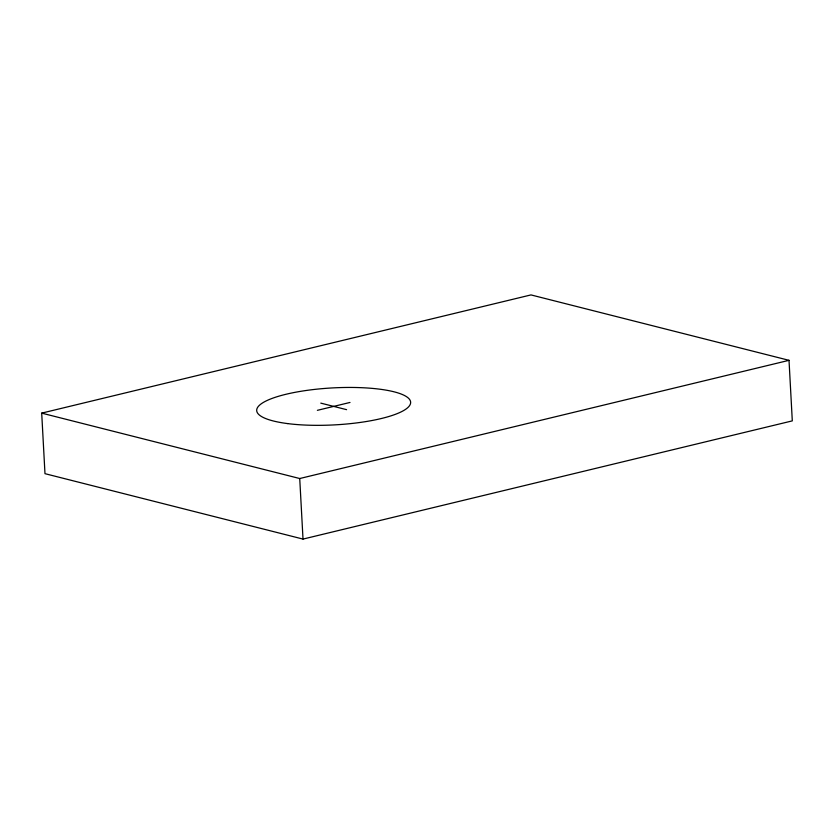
<?xml version="1.0" encoding="UTF-8"?>
<svg xmlns="http://www.w3.org/2000/svg" width="834" height="834" viewBox="0 0 834 834"><rect width="100%" height="100%" fill="white"/><g stroke="black" fill="none" stroke-linecap="round" stroke-linejoin="round"><path stroke-width="1.25" d="M41.7 413.122L530.987 294.913L789.016 360.33L792.3 420.878L303.013 539.087L44.984 473.67L41.7 413.122L299.729 478.528L789.016 360.33M317.379 410.328L349.999 402.457M320.788 403.124L346.59 409.661M299.729 478.528L303.013 539.087M287.761 423.609A77.051 18.504 -3.1 0 0 410.119 404.636A77.051 18.504 -3.1 0 0 303.201 390.927A77.051 18.504 -3.1 0 0 287.761 423.609"/></g></svg>
